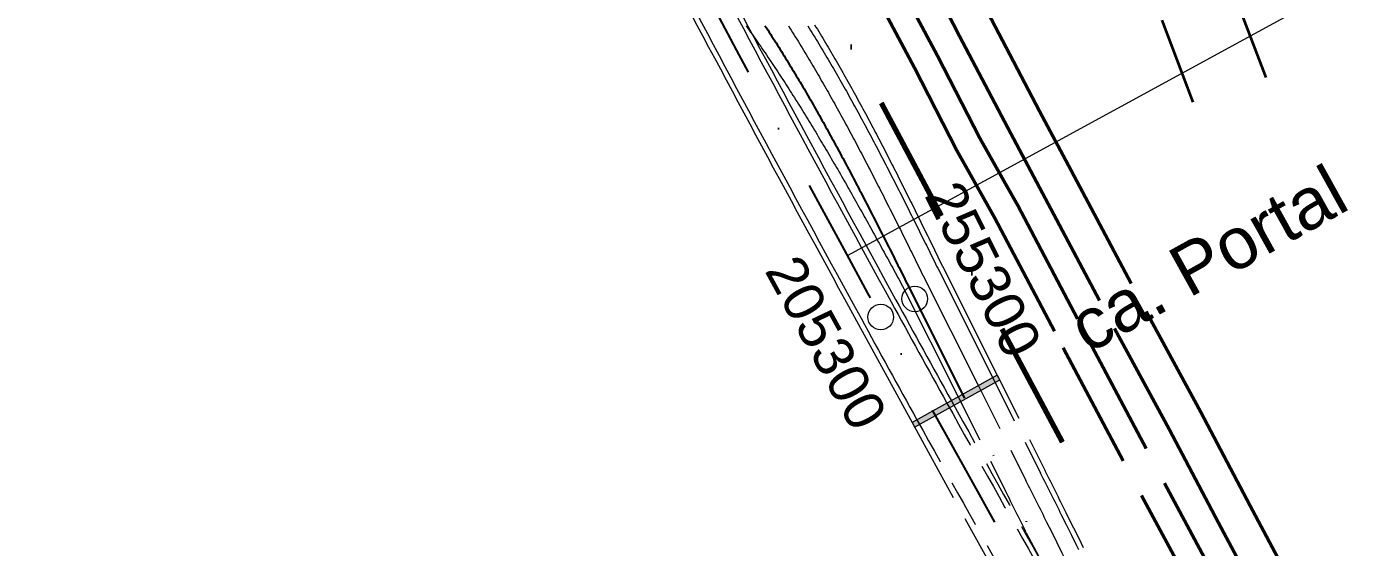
# Model space of a CAD drawing. Extents: x 2610184 to 2620710, y 1263771 to 1270672.
# Drawn here: x 2612215.5 to 2612476.9, y 1269063 to 1269164.7 of the extents above; entities that cross this region are included whole.
import ezdxf

# ---------------------------------------------------------------- set-up
doc = ezdxf.new("R2010")
doc.units = 0
doc.header["$LTSCALE"] = 5
doc.linetypes.add('DASHDOT', pattern=[10, 5, -2.5, 0, -2.5])
doc.linetypes.add('DASHEDX2', pattern=[3.75, 2.5, -1.25])
doc.layers.get('0').update_dxf_attribs({"color": 1, "linetype": 'CONTINUOUS'})
for name, color, linetype in [('DB Gleis 45', 7, 'CONTINUOUS'), ('DB Neubaustrecke', 7, 'CONTINUOUS'), ('Grundriss_22', 7, 'CONTINUOUS'), ('Grundriss_26', 7, 'CONTINUOUS'), ('Grundriss_89', 7, 'CONTINUOUS'), ('Grundriss_90', 7, 'CONTINUOUS'), ('QP_reel_26', 7, 'CONTINUOUS'), ('TunnelachseOst', 3, 'CONTINUOUS')]:
    doc.layers.add(name, color=color, linetype=linetype)
doc.styles.add('ARIAL', font='arial.ttf')
doc.styles.get("Standard").update_dxf_attribs({"font": 'MONOTXT'})

# ---------------------------------------------------------------- blocks, each defined once
blk = doc.blocks.new('CDWK_PTTYP10')
at = {"color": 0, "lineweight": -2}
blk.add_circle((0, 0), 0.5, dxfattribs=at)

msp = doc.modelspace()

# ---------------------------------------------------------------- hatches: boundary and pattern name
at = {"layer": 'Grundriss_26', "linetype": 'Continuous'}
msp.add_hatch(color=1, dxfattribs=at).paths.add_polyline_path([(2612389, 1269086.49), (2612405.65, 1269095.71), (2612405.17, 1269096.59), (2612388.52, 1269087.36)])

# ---------------------------------------------------------------- linework, layer by layer
at = {"layer": 'DB Gleis 45', "color": 150, "linetype": 'DASHDOT', "lineweight": 70}
msp.add_line((2612417.89, 1269083.53), (2612357.7, 1269196.27), dxfattribs=at)
at = {"layer": 'DB Gleis 45', "color": 150, "linetype": 'DASHDOT', "lineweight": 50}
msp.add_line((2612417.89, 1269083.53), (2612357.7, 1269196.27), dxfattribs=at)
at = {"layer": 'DB Neubaustrecke', "color": 170, "linetype": 'DASHDOT', "lineweight": 50}
for points in [[(2612336.07, 1269321.02), (2612338.87, 1269310.39), (2612342.54, 1269297.69), (2612345.26, 1269288.73), (2612350.04, 1269273.89), (2612355.04, 1269259.48), (2612362.33, 1269240.04), (2612366.57, 1269229.49), (2612374.31, 1269211.36), (2612381.48, 1269195.73), (2612388.67, 1269180.9), (2612394.13, 1269170.05), (2612397.81, 1269162.88), (2612407.22, 1269144.96), (2612413.43, 1269133.29), (2612428.11, 1269105.73), (2612438.78, 1269086.09), (2612448.39, 1269067.78), (2612455.93, 1269053.72), (2612461.9, 1269042.54)], [(2612336.07, 1269321.02), (2612338.87, 1269310.39), (2612342.54, 1269297.69), (2612345.26, 1269288.73), (2612350.04, 1269273.89), (2612355.04, 1269259.48), (2612362.33, 1269240.04), (2612366.57, 1269229.49), (2612374.31, 1269211.36), (2612381.48, 1269195.73), (2612388.67, 1269180.9), (2612394.13, 1269170.05), (2612397.81, 1269162.88), (2612407.22, 1269144.96), (2612413.43, 1269133.29), (2612428.11, 1269105.73), (2612438.78, 1269086.09), (2612448.39, 1269067.78), (2612455.93, 1269053.72), (2612461.9, 1269042.54)], [(2612342.84, 1269322.81), (2612345.62, 1269312.25), (2612349.25, 1269299.68), (2612351.93, 1269290.82), (2612356.68, 1269276.1), (2612361.62, 1269261.86), (2612368.85, 1269242.58), (2612373.03, 1269232.16), (2612380.71, 1269214.2), (2612387.8, 1269198.71), (2612394.94, 1269184), (2612400.36, 1269173.23), (2612404.02, 1269166.11), (2612413.4, 1269148.23), (2612419.61, 1269136.58), (2612434.28, 1269109.05), (2612444.95, 1269089.38), (2612454.57, 1269071.06), (2612462.09, 1269057.02), (2612468.07, 1269045.83)], [(2612342.84, 1269322.81), (2612345.62, 1269312.25), (2612349.25, 1269299.68), (2612351.93, 1269290.82), (2612356.68, 1269276.1), (2612361.62, 1269261.86), (2612368.85, 1269242.58), (2612373.03, 1269232.16), (2612380.71, 1269214.2), (2612387.8, 1269198.71), (2612394.94, 1269184), (2612400.36, 1269173.23), (2612404.02, 1269166.11), (2612413.4, 1269148.23), (2612419.61, 1269136.58), (2612434.28, 1269109.05), (2612444.95, 1269089.38), (2612454.57, 1269071.06), (2612462.09, 1269057.02), (2612468.07, 1269045.83)], [(2612331.81, 1269298.08), (2612337.93, 1269279.87), (2612344.12, 1269264.26), (2612350.74, 1269248.73), (2612356.64, 1269234.63), (2612363.58, 1269219.26), (2612366.56, 1269212.51), (2612373.63, 1269197.75), (2612378.83, 1269187.28), (2612385.52, 1269173.98), (2612393.49, 1269158.99), (2612401.76, 1269142.92), (2612407.04, 1269133.53), (2612409.17, 1269129.74), (2612422.55, 1269104.34), (2612437.87, 1269075.52), (2612457, 1269039.91)], [(2612326.95, 1269296.63), (2612333.16, 1269278.13), (2612339.43, 1269262.33), (2612346.07, 1269246.76), (2612351.99, 1269232.61), (2612358.95, 1269217.2), (2612361.96, 1269210.39), (2612369.07, 1269195.53), (2612374.29, 1269185.01), (2612381.01, 1269171.65), (2612388.99, 1269156.64), (2612397.29, 1269140.51), (2612402.55, 1269131.17), (2612404.72, 1269127.31), (2612418.07, 1269101.96), (2612433.39, 1269073.13), (2612452.52, 1269037.53)]]:
    msp.add_lwpolyline(points, dxfattribs=at)
at = {"layer": 'Grundriss_22', "color": 1, "linetype": 'DASHDOT', "lineweight": 25}
msp.add_line((2612387.56, 1269114.49), (2612407.65, 1269074.48), dxfattribs=at)
at = {"layer": 'Grundriss_22', "color": 1, "linetype": 'Continuous', "lineweight": 18}
for points in [[(2612356.09, 1269164.86), (2612356.38, 1269164.46), (2612356.67, 1269164.06), (2612356.95, 1269163.65), (2612357.24, 1269163.25), (2612357.52, 1269162.84), (2612357.81, 1269162.44), (2612358.09, 1269162.03), (2612358.38, 1269161.63), (2612358.66, 1269161.22), (2612358.94, 1269160.81), (2612359.22, 1269160.4), (2612359.5, 1269160), (2612359.78, 1269159.59), (2612360.06, 1269159.18), (2612360.34, 1269158.77), (2612360.62, 1269158.35), (2612360.9, 1269157.94), (2612361.17, 1269157.53), (2612361.45, 1269157.12), (2612361.72, 1269156.71), (2612362, 1269156.29), (2612362.27, 1269155.88), (2612362.54, 1269155.46), (2612362.82, 1269155.05), (2612363.09, 1269154.63), (2612363.36, 1269154.21), (2612363.63, 1269153.8), (2612363.9, 1269153.38), (2612364.17, 1269152.96), (2612364.44, 1269152.54), (2612364.71, 1269152.12), (2612364.97, 1269151.71), (2612365.24, 1269151.29), (2612365.51, 1269150.87), (2612365.77, 1269150.44), (2612366.04, 1269150.02), (2612366.3, 1269149.6), (2612366.56, 1269149.18), (2612366.83, 1269148.76), (2612367.09, 1269148.33), (2612367.35, 1269147.91), (2612367.61, 1269147.49), (2612367.87, 1269147.06), (2612368.14, 1269146.64), (2612368.4, 1269146.21), (2612368.65, 1269145.79), (2612368.91, 1269145.36), (2612369.17, 1269144.94), (2612369.43, 1269144.51), (2612369.69, 1269144.08), (2612369.94, 1269143.66), (2612370.2, 1269143.23), (2612370.46, 1269142.8), (2612370.71, 1269142.37), (2612370.97, 1269141.94), (2612371.22, 1269141.51), (2612371.48, 1269141.09), (2612371.73, 1269140.66), (2612371.98, 1269140.23), (2612372.24, 1269139.8), (2612372.49, 1269139.37), (2612372.74, 1269138.93), (2612372.99, 1269138.5), (2612373.24, 1269138.07), (2612373.5, 1269137.64), (2612373.75, 1269137.21), (2612374, 1269136.78), (2612374.25, 1269136.34), (2612374.5, 1269135.91), (2612374.74, 1269135.48), (2612374.99, 1269135.04), (2612375.24, 1269134.61), (2612375.49, 1269134.18), (2612375.74, 1269133.74), (2612375.98, 1269133.31), (2612376.23, 1269132.87), (2612376.48, 1269132.44), (2612376.73, 1269132), (2612376.97, 1269131.57), (2612377.22, 1269131.13), (2612377.46, 1269130.7), (2612377.71, 1269130.26), (2612377.95, 1269129.83), (2612378.2, 1269129.39), (2612378.44, 1269128.95), (2612378.69, 1269128.52), (2612378.93, 1269128.08), (2612379.18, 1269127.64), (2612379.42, 1269127.21), (2612379.66, 1269126.77), (2612379.91, 1269126.33), (2612380.15, 1269125.9), (2612380.39, 1269125.46), (2612380.63, 1269125.02), (2612380.88, 1269124.58), (2612381.12, 1269124.14), (2612381.36, 1269123.71), (2612381.6, 1269123.27), (2612381.85, 1269122.83), (2612382.09, 1269122.39), (2612382.33, 1269121.95), (2612382.57, 1269121.51), (2612382.81, 1269121.07), (2612383.05, 1269120.64), (2612383.29, 1269120.2), (2612383.54, 1269119.76), (2612383.78, 1269119.32), (2612384.02, 1269118.88), (2612384.26, 1269118.44), (2612384.5, 1269118), (2612384.74, 1269117.56), (2612384.98, 1269117.12), (2612385.22, 1269116.68), (2612385.46, 1269116.24), (2612385.7, 1269115.8), (2612385.94, 1269115.36), (2612386.18, 1269114.92), (2612386.42, 1269114.48), (2612386.66, 1269114.04), (2612397.55, 1269092.37)], [(2612364.35, 1269164.88), (2612364.63, 1269164.45), (2612364.9, 1269164.02), (2612365.17, 1269163.59), (2612365.43, 1269163.16), (2612365.7, 1269162.72), (2612365.97, 1269162.29), (2612366.24, 1269161.86), (2612366.5, 1269161.43), (2612366.77, 1269160.99), (2612367.03, 1269160.56), (2612367.3, 1269160.13), (2612367.56, 1269159.69), (2612367.82, 1269159.26), (2612368.08, 1269158.82), (2612368.34, 1269158.39), (2612368.6, 1269157.95), (2612368.86, 1269157.52), (2612369.12, 1269157.08), (2612369.38, 1269156.64), (2612369.63, 1269156.21), (2612369.89, 1269155.77), (2612370.14, 1269155.33), (2612370.4, 1269154.89), (2612370.65, 1269154.46), (2612370.9, 1269154.02), (2612371.16, 1269153.58), (2612371.41, 1269153.14), (2612371.66, 1269152.7), (2612371.91, 1269152.26), (2612372.16, 1269151.82), (2612372.41, 1269151.38), (2612372.66, 1269150.94), (2612372.9, 1269150.5), (2612373.15, 1269150.05), (2612373.4, 1269149.61), (2612373.64, 1269149.17), (2612373.89, 1269148.73), (2612374.13, 1269148.29), (2612374.38, 1269147.84), (2612374.62, 1269147.4), (2612374.86, 1269146.96), (2612375.11, 1269146.51), (2612375.35, 1269146.07), (2612375.59, 1269145.63), (2612375.83, 1269145.18), (2612376.07, 1269144.74), (2612376.31, 1269144.29), (2612376.55, 1269143.85), (2612376.79, 1269143.4), (2612377.03, 1269142.96), (2612377.26, 1269142.51), (2612377.5, 1269142.07), (2612377.74, 1269141.62), (2612377.97, 1269141.18), (2612378.21, 1269140.73), (2612378.45, 1269140.29), (2612378.68, 1269139.84), (2612378.91, 1269139.39), (2612379.15, 1269138.95), (2612379.38, 1269138.5), (2612379.62, 1269138.05), (2612379.85, 1269137.61), (2612380.08, 1269137.16), (2612380.31, 1269136.71), (2612380.54, 1269136.26), (2612380.77, 1269135.82), (2612381.01, 1269135.37), (2612381.24, 1269134.92), (2612381.47, 1269134.47), (2612381.7, 1269134.02), (2612381.92, 1269133.58), (2612382.15, 1269133.13), (2612382.38, 1269132.68), (2612382.61, 1269132.23), (2612382.84, 1269131.78), (2612383.07, 1269131.33), (2612383.29, 1269130.89), (2612383.52, 1269130.44), (2612383.75, 1269129.99), (2612383.97, 1269129.54), (2612384.2, 1269129.09), (2612384.43, 1269128.64), (2612384.65, 1269128.19), (2612384.88, 1269127.74), (2612385.1, 1269127.29), (2612385.33, 1269126.85), (2612385.55, 1269126.4), (2612385.78, 1269125.95), (2612386, 1269125.5), (2612386.23, 1269125.05), (2612386.45, 1269124.6), (2612386.68, 1269124.15), (2612386.9, 1269123.7), (2612387.12, 1269123.25), (2612387.35, 1269122.8), (2612387.57, 1269122.35), (2612387.79, 1269121.9), (2612388.02, 1269121.45), (2612388.24, 1269121.01), (2612388.46, 1269120.56), (2612388.68, 1269120.11), (2612388.91, 1269119.66), (2612389.13, 1269119.21), (2612389.35, 1269118.76), (2612389.57, 1269118.31), (2612389.8, 1269117.86), (2612390.02, 1269117.41), (2612390.24, 1269116.96), (2612390.46, 1269116.51), (2612390.69, 1269116.06), (2612401.49, 1269094.55)], [(2612368.14, 1269164.86), (2612368.41, 1269164.43), (2612368.68, 1269163.99), (2612368.95, 1269163.55), (2612369.22, 1269163.12), (2612369.49, 1269162.68), (2612369.76, 1269162.24), (2612370.02, 1269161.8), (2612370.29, 1269161.36), (2612370.55, 1269160.92), (2612370.82, 1269160.48), (2612371.08, 1269160.04), (2612371.34, 1269159.6), (2612371.6, 1269159.16), (2612371.86, 1269158.72), (2612372.12, 1269158.28), (2612372.38, 1269157.84), (2612372.64, 1269157.4), (2612372.9, 1269156.96), (2612373.16, 1269156.51), (2612373.41, 1269156.07), (2612373.67, 1269155.63), (2612373.92, 1269155.19), (2612374.18, 1269154.74), (2612374.43, 1269154.3), (2612374.68, 1269153.86), (2612374.93, 1269153.41), (2612375.19, 1269152.97), (2612375.44, 1269152.52), (2612375.69, 1269152.08), (2612375.94, 1269151.63), (2612376.18, 1269151.19), (2612376.43, 1269150.74), (2612376.68, 1269150.3), (2612376.93, 1269149.85), (2612377.17, 1269149.4), (2612377.42, 1269148.96), (2612377.66, 1269148.51), (2612377.91, 1269148.06), (2612378.15, 1269147.62), (2612378.39, 1269147.17), (2612378.64, 1269146.72), (2612378.88, 1269146.28), (2612379.12, 1269145.83), (2612379.36, 1269145.38), (2612379.6, 1269144.93), (2612379.84, 1269144.48), (2612380.08, 1269144.04), (2612380.32, 1269143.59), (2612380.56, 1269143.14), (2612380.79, 1269142.69), (2612381.03, 1269142.24), (2612381.27, 1269141.79), (2612381.5, 1269141.34), (2612381.74, 1269140.9), (2612381.97, 1269140.45), (2612382.21, 1269140), (2612382.44, 1269139.55), (2612382.68, 1269139.1), (2612382.91, 1269138.65), (2612383.14, 1269138.2), (2612383.38, 1269137.75), (2612383.61, 1269137.3), (2612383.84, 1269136.85), (2612384.07, 1269136.4), (2612384.3, 1269135.95), (2612384.53, 1269135.5), (2612384.77, 1269135.05), (2612385, 1269134.6), (2612385.22, 1269134.15), (2612385.45, 1269133.7), (2612385.68, 1269133.25), (2612385.91, 1269132.8), (2612386.14, 1269132.35), (2612386.37, 1269131.9), (2612386.6, 1269131.45), (2612386.82, 1269131), (2612387.05, 1269130.55), (2612387.28, 1269130.1), (2612387.5, 1269129.65), (2612387.73, 1269129.2), (2612387.96, 1269128.75), (2612388.18, 1269128.3), (2612388.41, 1269127.85), (2612388.63, 1269127.4), (2612388.86, 1269126.95), (2612389.08, 1269126.5), (2612389.31, 1269126.04), (2612389.53, 1269125.59), (2612389.76, 1269125.14), (2612389.98, 1269124.69), (2612390.2, 1269124.24), (2612390.43, 1269123.79), (2612390.65, 1269123.34), (2612390.87, 1269122.89), (2612391.1, 1269122.44), (2612391.32, 1269121.99), (2612391.54, 1269121.54), (2612391.77, 1269121.09), (2612391.99, 1269120.65), (2612392.21, 1269120.2), (2612392.43, 1269119.75), (2612392.66, 1269119.3), (2612392.88, 1269118.85), (2612393.1, 1269118.4), (2612393.32, 1269117.95), (2612393.55, 1269117.5), (2612404.29, 1269096.1)], [(2612369.47, 1269165.09), (2612369.74, 1269164.65), (2612370.01, 1269164.21), (2612370.28, 1269163.77), (2612370.55, 1269163.33), (2612370.81, 1269162.89), (2612371.08, 1269162.45), (2612371.34, 1269162.01), (2612371.61, 1269161.57), (2612371.87, 1269161.12), (2612372.13, 1269160.68), (2612372.39, 1269160.24), (2612372.65, 1269159.79), (2612372.91, 1269159.35), (2612373.17, 1269158.91), (2612373.43, 1269158.46), (2612373.69, 1269158.02), (2612373.94, 1269157.57), (2612374.2, 1269157.13), (2612374.45, 1269156.68), (2612374.71, 1269156.24), (2612374.96, 1269155.79), (2612375.21, 1269155.34), (2612375.47, 1269154.9), (2612375.72, 1269154.45), (2612375.97, 1269154), (2612376.22, 1269153.56), (2612376.47, 1269153.11), (2612376.72, 1269152.66), (2612376.96, 1269152.22), (2612377.21, 1269151.77), (2612377.46, 1269151.32), (2612377.7, 1269150.87), (2612377.95, 1269150.42), (2612378.19, 1269149.97), (2612378.44, 1269149.53), (2612378.68, 1269149.08), (2612378.92, 1269148.63), (2612379.17, 1269148.18), (2612379.41, 1269147.73), (2612379.65, 1269147.28), (2612379.89, 1269146.83), (2612380.13, 1269146.38), (2612380.37, 1269145.93), (2612380.61, 1269145.48), (2612380.85, 1269145.03), (2612381.08, 1269144.58), (2612381.32, 1269144.13), (2612381.56, 1269143.68), (2612381.79, 1269143.23), (2612382.03, 1269142.78), (2612382.26, 1269142.33), (2612382.5, 1269141.88), (2612382.73, 1269141.42), (2612382.97, 1269140.97), (2612383.2, 1269140.52), (2612383.43, 1269140.07), (2612383.66, 1269139.62), (2612383.9, 1269139.17), (2612384.13, 1269138.72), (2612384.36, 1269138.26), (2612384.59, 1269137.81), (2612384.82, 1269137.36), (2612385.05, 1269136.91), (2612385.28, 1269136.46), (2612385.51, 1269136.01), (2612385.74, 1269135.55), (2612385.96, 1269135.1), (2612386.19, 1269134.65), (2612386.42, 1269134.2), (2612386.65, 1269133.75), (2612386.87, 1269133.29), (2612387.1, 1269132.84), (2612387.33, 1269132.39), (2612387.55, 1269131.94), (2612387.78, 1269131.49), (2612388, 1269131.04), (2612388.23, 1269130.58), (2612388.45, 1269130.13), (2612388.68, 1269129.68), (2612388.9, 1269129.23), (2612389.12, 1269128.78), (2612389.35, 1269128.32), (2612389.57, 1269127.87), (2612389.79, 1269127.42), (2612390.02, 1269126.97), (2612390.24, 1269126.52), (2612390.46, 1269126.07), (2612390.68, 1269125.61), (2612390.91, 1269125.16), (2612391.13, 1269124.71), (2612391.35, 1269124.26), (2612391.57, 1269123.81), (2612391.79, 1269123.36), (2612392.01, 1269122.91), (2612392.23, 1269122.45), (2612392.46, 1269122), (2612392.68, 1269121.55), (2612392.9, 1269121.1), (2612393.12, 1269120.65), (2612393.34, 1269120.2), (2612393.56, 1269119.75), (2612393.78, 1269119.3), (2612394, 1269118.85), (2612394.22, 1269118.4), (2612394.44, 1269117.95), (2612405.17, 1269096.59)]]:
    msp.add_lwpolyline(points, dxfattribs=at)
at = {"layer": 'Grundriss_22', "color": 1, "linetype": 'DASHDOT', "lineweight": 25}
msp.add_lwpolyline([(2612359.77, 1269164.91), (2612360.04, 1269164.49), (2612360.32, 1269164.07), (2612360.59, 1269163.65), (2612360.86, 1269163.23), (2612361.13, 1269162.81), (2612361.4, 1269162.38), (2612361.67, 1269161.96), (2612361.94, 1269161.54), (2612362.21, 1269161.12), (2612362.47, 1269160.69), (2612362.74, 1269160.27), (2612363.01, 1269159.84), (2612363.27, 1269159.42), (2612363.53, 1269158.99), (2612363.8, 1269158.57), (2612364.06, 1269158.14), (2612364.32, 1269157.71), (2612364.58, 1269157.29), (2612364.84, 1269156.86), (2612365.1, 1269156.43), (2612365.36, 1269156), (2612365.62, 1269155.57), (2612365.88, 1269155.14), (2612366.13, 1269154.71), (2612366.39, 1269154.28), (2612366.65, 1269153.85), (2612366.9, 1269153.42), (2612367.15, 1269152.99), (2612367.41, 1269152.56), (2612367.66, 1269152.12), (2612367.91, 1269151.69), (2612368.16, 1269151.26), (2612368.42, 1269150.82), (2612368.67, 1269150.39), (2612368.92, 1269149.96), (2612369.16, 1269149.52), (2612369.41, 1269149.09), (2612369.66, 1269148.65), (2612369.91, 1269148.22), (2612370.15, 1269147.78), (2612370.4, 1269147.34), (2612370.65, 1269146.91), (2612370.89, 1269146.47), (2612371.14, 1269146.03), (2612371.38, 1269145.6), (2612371.62, 1269145.16), (2612371.87, 1269144.72), (2612372.11, 1269144.28), (2612372.35, 1269143.84), (2612372.59, 1269143.4), (2612372.83, 1269142.96), (2612373.07, 1269142.53), (2612373.31, 1269142.09), (2612373.55, 1269141.65), (2612373.79, 1269141.21), (2612374.03, 1269140.77), (2612374.27, 1269140.32), (2612374.51, 1269139.88), (2612374.74, 1269139.44), (2612374.98, 1269139), (2612375.22, 1269138.56), (2612375.45, 1269138.12), (2612375.69, 1269137.68), (2612375.92, 1269137.23), (2612376.16, 1269136.79), (2612376.39, 1269136.35), (2612376.62, 1269135.91), (2612376.86, 1269135.46), (2612377.09, 1269135.02), (2612377.32, 1269134.58), (2612377.56, 1269134.13), (2612377.79, 1269133.69), (2612378.02, 1269133.24), (2612378.25, 1269132.8), (2612378.48, 1269132.36), (2612378.71, 1269131.91), (2612378.94, 1269131.47), (2612379.18, 1269131.02), (2612379.41, 1269130.58), (2612379.63, 1269130.13), (2612379.86, 1269129.69), (2612380.09, 1269129.24), (2612380.32, 1269128.8), (2612380.55, 1269128.35), (2612380.78, 1269127.9), (2612381.01, 1269127.46), (2612381.24, 1269127.01), (2612381.46, 1269126.57), (2612381.69, 1269126.12), (2612381.92, 1269125.67), (2612382.15, 1269125.23), (2612382.37, 1269124.78), (2612382.6, 1269124.33), (2612382.83, 1269123.89), (2612383.05, 1269123.44), (2612383.28, 1269122.99), (2612383.5, 1269122.55), (2612383.73, 1269122.1), (2612383.96, 1269121.65), (2612384.18, 1269121.21), (2612384.41, 1269120.76), (2612384.63, 1269120.31), (2612384.86, 1269119.86), (2612385.08, 1269119.42), (2612385.31, 1269118.97), (2612385.53, 1269118.52), (2612385.76, 1269118.07), (2612385.98, 1269117.63), (2612386.21, 1269117.18), (2612386.43, 1269116.73), (2612386.66, 1269116.28), (2612386.88, 1269115.84), (2612387.11, 1269115.39), (2612387.33, 1269114.94), (2612387.56, 1269114.49)], dxfattribs=at)
at = {"layer": 'Grundriss_22', "color": 1, "linetype": 'DASHEDX2', "lineweight": 18, "ltscale": 0.75}
for points in [[(2612404.29, 1269096.1), (2612413.64, 1269077.48, -0.000916), (2612417.75, 1269069.27, -0.003562), (2612433.43, 1269037.19)], [(2612405.17, 1269096.59), (2612414.54, 1269077.93, -0.000916), (2612418.64, 1269069.72, -0.003562), (2612434.33, 1269037.62)], [(2612401.49, 1269094.55), (2612410.78, 1269076.05, -0.000916), (2612414.88, 1269067.84, -0.003562), (2612430.54, 1269035.8)], [(2612397.55, 1269092.37), (2612406.76, 1269074.03, -0.000916), (2612410.85, 1269065.84), (2612416.41, 1269055.35), (2612421.93, 1269044.83), (2612427.39, 1269034.29)]]:
    msp.add_lwpolyline(points, format="xyb", dxfattribs=at)
at = {"layer": 'Grundriss_22', "color": 1, "linetype": 'DASHDOT', "lineweight": 25}
msp.add_arc((2610173.56, 1267952.51), 2500, 25.63965, 26.66582, dxfattribs=at)
at = {"layer": 'Grundriss_26', "color": 1, "linetype": 'Continuous', "lineweight": 18}
for points in [[(2612347.6, 1269179.37, 0.003888), (2612384.42, 1269110.95, 0.001131), (2612395.34, 1269091.14)], [(2612348.48, 1269179.84, 0.003888), (2612385.3, 1269111.43, 0.001131), (2612396.21, 1269091.63)], [(2612340.79, 1269175.78, 0.003888), (2612377.67, 1269107.25), (2612388.52, 1269087.36)], [(2612341.68, 1269176.24, 0.003888), (2612378.55, 1269107.73, 0.001131), (2612389.48, 1269087.9)]]:
    msp.add_lwpolyline(points, format="xyb", dxfattribs=at)
at = {"layer": 'Grundriss_26', "color": 1, "linetype": 'DASHEDX2', "lineweight": 18, "ltscale": 0.75}
for points in [[(2612395.34, 1269091.14, 0.001865), (2612413.53, 1269058.61, 0.001578), (2612429.11, 1269031.18), (2612435.5, 1269013.57), (2612470.12, 1268953.07), (2612473.65, 1268954.71), (2612885.09, 1268235.76)], [(2612396.21, 1269091.63, 0.001865), (2612414.4, 1269059.1), (2612429.11, 1269031.18)], [(2612389.48, 1269087.9, 0.001865), (2612407.69, 1269055.32, 0.001578), (2612423.29, 1269027.86), (2612432.14, 1269011.65), (2612466.76, 1268951.15), (2612466.93, 1268950.86), (2612878.37, 1268231.91)], [(2612388.52, 1269087.36), (2612392.04, 1269080.92), (2612406.56, 1269054.68, 0.001578), (2612422.16, 1269027.21), (2612431.01, 1269011), (2612465.63, 1268950.5), (2612465.8, 1268950.21), (2612877.24, 1268231.27)]]:
    msp.add_lwpolyline(points, format="xyb", dxfattribs=at)
at = {"layer": 'Grundriss_26', "color": 1, "linetype": 'Continuous', "lineweight": 18}
msp.add_3dface([(2612389, 1269086.49, 2.5), (2612405.65, 1269095.71, 2.5), (2612405.17, 1269096.59, 2.5), (2612388.52, 1269087.36, 2.5)], dxfattribs=at)
at = {"layer": 'Grundriss_89', "color": 220, "linetype": 'DASHDOT', "lineweight": 35}
msp.add_line((2612365.97, 1269353.27), (2612443.41, 1269149.99), dxfattribs=at)
msp.add_arc((2611838.69, 1269191.3), 550, 24.6429, 190.1251, dxfattribs=at)
at = {"layer": 'Grundriss_90', "color": 220, "linetype": 'DASHDOT', "lineweight": 35}
msp.add_line((2612380.17, 1269358.14), (2612457.64, 1269154.77), dxfattribs=at)
msp.add_arc((2611838.69, 1269191.3), 565, 24.5931, 190.1749, dxfattribs=at)
at = {"layer": 'QP_reel_26', "color": 1, "linetype": 'Continuous', "lineweight": 18}
msp.add_line((2612869.21, 1269388.9), (2612375.85, 1269119.96), dxfattribs=at)
at = {"layer": 'TunnelachseOst', "linetype": 'DASHDOT', "lineweight": 25}
msp.add_lwpolyline([(2612344.77, 1269177.88, 0.008462), (2612426.33, 1269029.59)], format="xyb", dxfattribs=at)

# ---------------------------------------------------------------- block references
at = {"layer": 'Grundriss_22', "color": 1, "lineweight": 18, "xscale": 5, "yscale": 5}
msp.add_blockref('CDWK_PTTYP10', (2612389.05, 1269111.52), dxfattribs=at)
at = {"layer": 'Grundriss_26', "color": 1, "lineweight": 18, "xscale": 5, "yscale": 5}
msp.add_blockref('CDWK_PTTYP10', (2612382.4, 1269107.98), dxfattribs=at)

# ---------------------------------------------------------------- texts
at = {"layer": 'Grundriss_22', "color": 1, "lineweight": 18, "style": 'ARIAL'}
msp.add_text('255300', height=7.812, rotation=296.6658, dxfattribs=at).set_placement((2612390.83, 1269131.82))
at = {"layer": 'Grundriss_26', "color": 1, "lineweight": 18, "style": 'ARIAL'}
msp.add_text('205300', height=7.812, rotation=298.7521, dxfattribs=at).set_placement((2612359.59, 1269117.07))
at = {"layer": 'Grundriss_26', "color": 4, "insert": (2612418.06, 1269109.45), "char_height": 10, "width": 57.8479, "attachment_point": 1, "rotation": 28.9928}
msp.add_mtext('\\fArial|b0|i0|c0|p18;\\H10;\\W1;\\C1;ca. Portal', dxfattribs=at)

doc.saveas('drawing.dxf')
